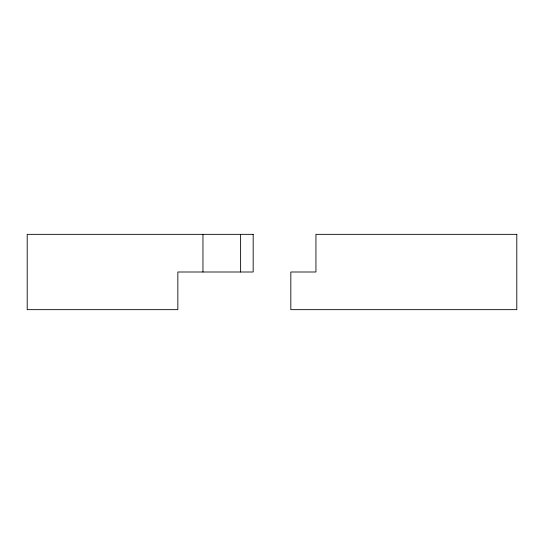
<?xml version="1.0" encoding="UTF-8"?>
<svg xmlns="http://www.w3.org/2000/svg" width="544" height="544" viewBox="0 0 544 544"><rect width="100%" height="100%" fill="white"/><g stroke="black" fill="none" stroke-linecap="round" stroke-linejoin="round"><path stroke-width="0.82" d="M240.618 234.342L240.618 272M202.953 234.342L202.953 272M253.171 234.342L27.2 234.342L27.2 309.658L177.847 309.658L177.847 272L253.171 272L253.171 234.342M516.8 234.342L315.942 234.342L315.942 272L290.829 272L290.829 309.658L516.8 309.658L516.8 234.342"/></g></svg>
